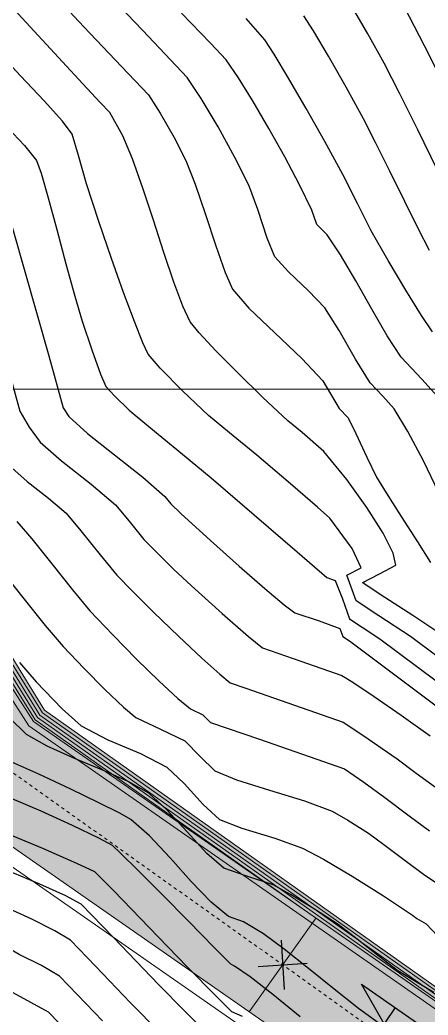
# Model space of a CAD drawing. Extents: x 62344 to 62624, y 108620 to 109406.
# Drawn here: x 62421.44 to 62433.85, y 108828.44 to 108858.75 of the extents above; entities that cross this region are included whole.
import ezdxf
from ezdxf.enums import TextEntityAlignment as Align

# ---------------------------------------------------------------- set-up
doc = ezdxf.new("R2010")
doc.units = 0
doc.header["$LTSCALE"] = 0.039369
doc.header["$MEASUREMENT"] = 0
for name, pattern in [('NASCOSTA', [9.525, 6.35, -3.175]), ('TRATTEGGIATA', [0.75, 0.5, -0.25]), ('TRATTOPUNTO2', [0.5, 0.25, -0.125, 0, -0.125])]:
    doc.linetypes.add(name, pattern=pattern)
for name, color, linetype in [('coordinate', 2, 'Continuous'), ('curve livello 1m', 2, 'Continuous'), ('curve livello 5m', 7, 'Continuous'), ('LIN010TR', 2, 'NASCOSTA'), ('LIN018CO', 6, 'Continuous'), ('LIN025CO', 7, 'Continuous'), ('LIN035CO', 1, 'Continuous'), ('TEXT018', 143, 'Continuous'), ('TEXT035', 1, 'Continuous'), ('TEXT050', 3, 'Continuous'), ('TRATTCOLO-30', 253, 'Continuous'), ('TRATTCOLO-7', 51, 'Continuous')]:
    doc.layers.add(name, color=color, linetype=linetype)
doc.layers.add('LIN070CO', color=4, linetype='Continuous', lineweight=70)

# ---------------------------------------------------------------- blocks, each defined once
blk = doc.blocks.new('*U36')
at = {"layer": 'LIN070CO'}
for p, q in [((2.7993, 0.7384), (2.8414, 0.2401)), ((-2.6857, -0.227), (-2.7278, 0.2712)), ((2.8414, 0.2401), (1.3467, 0.1138)), ((-1.191, -0.1007), (-2.6857, -0.227))]:
    blk.add_line(p, q, dxfattribs=at)
at = {"layer": 'TEXT018', "lineweight": 30, "flags": 39}
blk.add_attdef('RIF2', text='', height=0.18, rotation=4.83108, dxfattribs=at).set_placement((2.7045, 0.078), align=Align.TOP_RIGHT)
blk.add_attdef('RIF1', text='', height=0.18, rotation=4.83108, dxfattribs=at).set_placement((-2.5236, -0.3638), align=Align.TOP_LEFT)
at = {"layer": 'TEXT050', "lineweight": 30, "flags": 39}
blk.add_attdef('SEZ2', text='', height=0.4, rotation=4.83108, dxfattribs=at).set_placement((2.6793, 0.377), align=Align.BOTTOM_RIGHT)
blk.add_attdef('SEZ1', text='', height=0.4, rotation=4.83108, dxfattribs=at).set_placement((-2.5488, -0.0649), align=Align.BOTTOM_LEFT)
blk = doc.blocks.new('*U13')
at = {"layer": 'LIN018CO'}
blk.add_hatch(color=256, dxfattribs=at).paths.add_polyline_path([(-0.2617, 0.0918), (-0.2749, 0.211), (-0.0132, 0.1193)])
for p, q in [((-0.2617, 0.0918), (-0.2749, 0.211)), ((-0.2749, 0.211), (-0.0132, 0.1193)), ((-0.0132, 0.1193), (-1.8424, -0.0832))]:
    blk.add_line(p, q, dxfattribs=at)
at = {"layer": 'TEXT035', "lineweight": 30, "flags": 46}
blk.add_attdef('VALORE_AD', text='', height=0.25, rotation=6.31491, dxfattribs=at).set_placement((-0.3363, 0.1439), align=Align.BOTTOM_RIGHT)
blk = doc.blocks.new('*U29')
at = {"layer": 'LIN035CO'}
for p, q in [((0.1061, 0.1061), (-0.1061, -0.1061)), ((0.1061, -0.1061), (-0.1061, 0.1061))]:
    blk.add_line(p, q, dxfattribs=at)
at = {"layer": 'TEXT035', "lineweight": 30, "flags": 104}
blk.add_attdef('VALORE', text='', height=0.25, dxfattribs=at).set_placement((0.757, -0.0037), align=Align.BOTTOM_CENTER)
blk = doc.blocks.new('A$C2B494690')
at = {"layer": 'TRATTCOLO-30', "linetype": 'Continuous', "lineweight": 0}
h = blk.add_hatch(color=256, dxfattribs=at)
h.dxf.hatch_style = 1
h.paths.add_polyline_path([(-40.61, 39.336), (-41.899, 43.015), (-66.455, 66.058), (-67.606, 64.67)])
h.paths.add_polyline_path([(-41.899, 43.015), (-42.042, 43.423), (-44.191, 49.553), (-64.409, 68.527), (-66.455, 66.058)])
edge = h.paths.add_edge_path()
edge.add_line((-50.996, 46.34), (-47.539, 39.813))
edge.add_arc((-27.515, 52.449), 23.678, 212.2534, 237.1824)
edge.add_line((-40.347, 32.55), (-26.43, 22.856))
edge.add_line((-26.43, 22.856), (-11.65, 11.983))
edge.add_line((-11.65, 11.983), (-9.098, 9.891))
edge.add_line((-9.098, 9.891), (-3.832, 8.518))
edge.add_line((-3.832, 8.518), (-1.98, 7.761))
edge.add_line((-1.98, 7.761), (-0.924, 6.963))
edge.add_line((-0.924, 6.963), (0, 5.413))
edge.add_line((0, 5.413), (-0.243, 7.277))
edge.add_line((-0.243, 7.277), (-6.417, 13.284))
edge.add_line((-6.417, 13.284), (-10.248, 15.297))
edge.add_line((-10.248, 15.297), (-24.392, 25.702))
edge.add_line((-24.392, 25.702), (-38.4, 35.459))
edge.add_line((-38.4, 35.459), (-39.524, 37.214))
edge.add_line((-39.524, 37.214), (-40.326, 36.327))
edge.add_line((-40.326, 36.327), (-40.326, 36.327))
edge.add_line((-40.326, 36.327), (-50.996, 46.34))
h.paths.add_polyline_path([(-68.565, 63.513), (-51.718, 47.703), (-50.996, 46.34), (-40.326, 36.327), (-39.524, 37.214), (-40.282, 38.399), (-40.61, 39.336), (-67.606, 64.67)])
h.paths.add_polyline_path([(-72.475, 68.46), (-73.472, 67.093), (-68.565, 63.513), (-67.606, 64.67)])
h.paths.add_polyline_path([(-71.527, 69.759), (-69.639, 72.343), (-69.653, 72.353), (-71.527, 69.759)])
h.paths.add_polyline_path([(-68.024, 71.164), (-69.911, 68.58), (-66.455, 66.058), (-64.409, 68.527)])
h.paths.add_polyline_path([(-71.998, 69.112), (-71.526, 69.759), (-71.527, 69.759)])
h.paths.add_polyline_path([(-69.911, 68.58), (-70.385, 67.931), (-71.998, 69.112), (-72.475, 68.46), (-67.606, 64.67), (-66.455, 66.058)])
at = {"layer": 'TRATTCOLO-7', "linetype": 'Continuous', "lineweight": 0}
h = blk.add_hatch(color=256, dxfattribs=at)
h.dxf.hatch_style = 1
h.paths.add_polyline_path([(-69.27, 72.853), (-69.641, 72.344), (-64.409, 68.527), (-44.191, 49.553), (-40.282, 38.399), (-38.4, 35.459), (-24.392, 25.702), (-10.248, 15.297), (-6.417, 13.284), (-0.183, 7.219), (-0.16, 7.355), (-2.384, 9.614), (-2.74, 10.104), (-3.098, 10.595), (-4.658, 12.113), (-6.162, 13.576), (-10.055, 15.658), (-21.171, 23.895), (-23.469, 25.473), (-38.058, 35.801), (-39.384, 37.959), (-40.688, 41.528), (-43.607, 49.928), (-45.464, 51.684), (-46.23, 52.715), (-46.852, 53.536), (-47.407, 54.257), (-47.836, 54.799), (-48.078, 55.087), (-49.408, 56.197), (-50.738, 57.306), (-53.101, 59.335), (-54.189, 60.225), (-55.281, 61.104), (-56.16, 61.801), (-58.708, 64.211), (-63.65, 68.733), (-63.989, 69.032)])
at = {"linetype": 'Continuous', "lineweight": 0, "elevation": 323.7, "flags": 128}
blk.add_lwpolyline([(-0.189, 5.388), (-0.424, 7.187), (-6.53, 13.128), (-10.349, 15.134), (-24.503, 25.547), (-38.54, 35.324), (-40.454, 38.314), (-44.355, 49.446), (-64.531, 68.38), (-68.159, 71.03)], dxfattribs=at)
at = {"layer": 'curve livello 1m', "linetype": 'Continuous', "lineweight": 0, "elevation": 323.7, "flags": 128}
for points in [[(-19.422, 22.046), (-24.36, 25.751), (-38.275, 35.58), (-40.081, 38.493), (-43.973, 49.692), (-64.178, 68.803), (-69.747, 73.046), (-70.717, 71.717)], [(-9.19, 14.741), (-10.237, 15.32), (-24.301, 25.831), (-38.201, 35.65), (-39.99, 38.536), (-43.886, 49.747), (-64.113, 68.88), (-69.769, 73.186), (-69.984, 72.892)], [(-6.37, 13.338), (-10.183, 15.404), (-24.243, 25.912), (-38.126, 35.72), (-39.899, 38.579), (-43.8, 49.803), (-64.049, 68.957), (-69.779, 73.221)], [(-29.643, 29.36), (-38.349, 35.51), (-40.172, 38.45), (-44.059, 49.636), (-64.242, 68.726), (-69.726, 72.906), (-71.451, 70.542)], [(-29.802, 29.485), (-31.833, 26.62)]]:
    blk.add_lwpolyline(points, dxfattribs=at)
at = {"layer": 'LIN018CO', "linetype": 'TRATTOPUNTO2', "lineweight": 0, "ltscale": 5, "elevation": 323.7, "flags": 128}
blk.add_lwpolyline([(-4.743, 8.755), (-20.592, 20.739), (-30.817, 28.052), (-39.061, 33.926, -0.11239), (-44.961, 41.457), (-48.38, 49.008), (-66.4, 65.968), (-71.561, 69.662)], format="xyb", dxfattribs=at)
at = {"layer": 'LIN035CO', "linetype": 'Continuous', "lineweight": 0, "elevation": 323.7, "flags": 128}
for points in [[(-38.4, 35.459), (-40.282, 38.399), (-44.191, 49.553)], [(-21.171, 23.895), (-23.469, 25.473), (-38.058, 35.801), (-39.384, 37.959)], [(0, 5.413), (-0.243, 7.277), (-6.417, 13.284), (-10.248, 15.297), (-24.392, 25.702), (-38.4, 35.459)]]:
    blk.add_lwpolyline(points, dxfattribs=at)
for points in [[(-11.65, 11.983), (-26.43, 22.856), (-40.347, 32.55, -0.109204), (-47.539, 39.813), (-51.718, 47.703)], [(-11.946, 11.58), (-26.721, 22.45), (-40.626, 32.135, -0.126618), (-48.804, 40.988), (-52.06, 47.338)]]:
    blk.add_lwpolyline(points, format="xyb", dxfattribs=at)
at = {"xscale": 5, "yscale": 5, "zscale": 5, "rotation": 138.8272271751645}
for name, p in [('*U29', (-30.817, 28.052, 323.7)), ('*U13', (-28.074, 27.958, 323.7))]:
    blk.add_blockref(name, p, dxfattribs=at)

msp = doc.modelspace()

# ---------------------------------------------------------------- linework, layer by layer
at = {"layer": 'coordinate', "linetype": 'Continuous', "lineweight": 0}
msp.add_line((62369.18886, 108847.50002), (62480.2144, 108847.50002), dxfattribs=at)
at = {"layer": 'curve livello 1m', "flags": 128}
for points in [[(62434.13366, 108854.19526), (62433.54175, 108855.40305), (62432.98599, 108856.51937), (62432.51151, 108857.43357), (62432.51151, 108857.43357), (62432.01775, 108858.32552), (62431.55198, 108859.1308), (62431.25393, 108859.60781), (62431.25393, 108859.60781), (62427.79281, 108863.51102), (62427.52144, 108863.81345), (62426.9964, 108864.19325), (62420.49446, 108869.01685), (62417.46114, 108871.22964), (62416.87043, 108871.75285), (62416.59775, 108871.95101), (62416.43463, 108872.26061), (62416.05765, 108873.01403), (62415.54321, 108874.05726), (62414.96773, 108875.2363)], [(62434.24027, 108840.04531), (62433.38491, 108840.6099), (62432.39001, 108841.2494), (62431.86956, 108841.60745), (62431.86612, 108841.61664), (62432.37646, 108841.88267), (62432.87034, 108842.14562), (62432.79318, 108842.50906), (62432.48338, 108843.12029), (62431.99343, 108843.8962), (62431.37583, 108844.75364), (62430.68308, 108845.60948), (62430.02202, 108846.17955), (62429.58443, 108846.54028), (62428.81445, 108847.26284), (62428.06189, 108847.99835), (62427.39787, 108848.67436), (62426.89356, 108849.21844), (62426.62008, 108849.55818), (62426.39405, 108850.03144), (62426.12227, 108850.76236), (62425.81887, 108851.66346), (62425.49798, 108852.64724), (62425.17372, 108853.62621), (62424.86023, 108854.51286), (62424.57163, 108855.21972), (62424.16722, 108855.9292), (62423.87538, 108856.23701), (62423.46709, 108856.66539), (62421.74979, 108858.53247), (62420.52643, 108859.85532)], [(62422.34723, 108859.65448), (62423.37651, 108858.53543), (62423.37651, 108858.53543), (62424.52581, 108857.32959), (62425.34729, 108856.46315), (62425.34729, 108856.46315), (62425.70617, 108855.91134), (62426.1278, 108855.17167), (62426.48568, 108854.46604), (62426.48568, 108854.46604), (62426.77089, 108853.74239), (62427.08222, 108852.82217), (62427.39281, 108851.87167), (62427.67583, 108851.05715), (62427.90441, 108850.54491), (62427.90441, 108850.54491), (62428.40475, 108849.96894), (62429.18838, 108849.21925), (62430.01559, 108848.43444), (62430.64669, 108847.7531), (62430.64669, 108847.7531), (62431.15147, 108846.91918), (62431.41773, 108846.62907), (62431.65928, 108846.15423), (62431.98761, 108845.43472), (62432.28512, 108844.82384), (62432.28512, 108844.82384), (62432.57674, 108844.34655), (62433.03839, 108843.62558), (62433.53386, 108842.85373), (62433.92692, 108842.22381)], [(62434.22933, 108847.17793), (62433.65838, 108847.80483), (62433.03855, 108848.47539), (62433.03855, 108848.47539), (62432.61092, 108849.12315), (62432.13849, 108849.93695), (62431.65411, 108850.79981), (62431.19066, 108851.59478), (62430.78101, 108852.20488), (62430.78101, 108852.20488), (62430.47308, 108852.51837), (62430.31377, 108852.95867), (62429.94043, 108853.72495), (62429.4944, 108854.57422), (62429.01189, 108855.44296), (62428.52909, 108856.26769), (62428.0822, 108856.98488), (62427.70743, 108857.53104), (62427.23255, 108858.03957), (62426.35426, 108858.95313)], [(62433.98208, 108849.2535), (62433.64918, 108849.74828), (62433.17053, 108850.52062), (62432.63321, 108851.42667), (62432.12432, 108852.32255), (62432.12432, 108852.32255), (62431.70509, 108853.15613), (62431.26396, 108854.03674), (62431.26396, 108854.03674), (62430.7128, 108855.04171), (62430.14267, 108856.05346), (62429.61058, 108856.9734), (62429.17353, 108857.70299), (62428.88854, 108858.14364), (62428.88854, 108858.14364), (62428.31529, 108858.79012)], [(62433.89982, 108851.72624), (62433.56335, 108852.3712), (62433.14434, 108853.21619), (62432.69236, 108854.1396), (62432.25697, 108855.0198), (62431.88774, 108855.73516), (62431.88774, 108855.73516), (62431.35692, 108856.69955), (62430.82047, 108857.64258), (62430.36353, 108858.41705), (62430.07124, 108858.87573)], [(62434.92402, 108838.7697), (62433.31343, 108839.97564), (62432.35889, 108840.59909), (62431.66616, 108841.06108), (62431.37593, 108841.83681), (62431.81375, 108842.06744), (62431.54663, 108842.65482), (62430.86013, 108843.57764), (62430.48648, 108843.91321), (62429.66422, 108844.62231), (62428.64002, 108845.4922), (62427.81473, 108846.17084), (62427.17039, 108846.70366), (62426.37943, 108847.45621), (62425.69993, 108848.14798), (62425.33575, 108848.57145), (62425.17409, 108848.91505), (62424.91724, 108849.56303), (62424.59125, 108850.44335), (62424.22221, 108851.48397), (62423.83616, 108852.61286), (62423.45917, 108853.75799), (62423.21868, 108854.62082), (62423.02993, 108855.27282), (62422.73089, 108855.66139), (62422.17063, 108856.28385), (62421.45599, 108857.04676), (62420.6938, 108857.85664)], [(62420.8886, 108855.65696), (62421.5738, 108854.92022), (62421.94514, 108854.46617), (62421.94514, 108854.46617), (62422.07872, 108854.08298), (62422.29196, 108853.3331), (62422.55429, 108852.36207), (62422.83516, 108851.31544), (62423.10404, 108850.33875), (62423.33037, 108849.57757), (62423.33037, 108849.57757), (62423.62356, 108848.70381), (62423.89061, 108847.96572), (62424.05142, 108847.58472), (62424.05142, 108847.58472), (62424.31164, 108847.29701), (62424.75635, 108846.86705), (62424.75635, 108846.86705), (62425.36011, 108846.36338), (62426.38047, 108845.52914), (62427.25802, 108844.80484), (62427.25802, 108844.80484), (62429.87341, 108842.54941), (62430.77468, 108841.76473), (62431.02809, 108841.67648), (62431.24416, 108841.1174), (62431.46275, 108840.51472), (62431.46275, 108840.51472), (62431.85126, 108840.25562), (62432.38659, 108839.90597), (62432.38659, 108839.90597), (62434.69259, 108838.17933)], [(62419.83425, 108852.64574), (62421.43748, 108846.83411), (62421.7165, 108846.3496), (62422.0559, 108845.89056), (62422.0559, 108845.89056), (62422.70432, 108845.31919), (62423.60199, 108844.61392), (62424.3427, 108843.97906), (62424.3427, 108843.97906), (62424.75477, 108843.47993), (62425.20658, 108842.92661), (62425.20658, 108842.92661), (62425.57763, 108842.54617), (62426.11267, 108842.02322), (62426.6512, 108841.51466), (62426.6512, 108841.51466), (62427.58391, 108840.67081), (62428.38561, 108839.97282), (62428.81579, 108839.6301), (62428.81579, 108839.6301), (62429.98652, 108839.22238), (62431.23049, 108838.78859), (62431.56604, 108838.57784), (62432.20947, 108838.14407), (62433.03487, 108837.57337), (62433.91634, 108836.95184)], [(62421.1881, 108845.10681), (62421.65686, 108844.69376), (62422.30579, 108844.18391), (62422.84126, 108843.72495), (62422.84126, 108843.72495), (62423.29149, 108843.19429), (62423.87357, 108842.4587), (62424.38698, 108841.84185), (62424.38698, 108841.84185), (62424.84619, 108841.36618), (62425.51083, 108840.70761), (62426.25976, 108839.98457), (62426.9718, 108839.31548), (62426.9718, 108839.31548), (62427.51697, 108838.82654), (62427.83634, 108838.56278), (62427.83634, 108838.56278), (62428.30394, 108838.39994), (62431.26851, 108837.36614), (62431.86582, 108836.9729), (62432.90724, 108836.24547), (62432.90724, 108836.24547), (62433.49461, 108835.80937), (62434.07307, 108835.38015)], [(62421.33983, 108843.47085), (62421.79735, 108842.9432), (62422.40239, 108842.18384), (62423.03304, 108841.38954), (62423.56739, 108840.75709), (62423.56739, 108840.75709), (62424.25989, 108840.02123), (62424.98559, 108839.28243), (62425.67106, 108838.61246), (62426.24284, 108838.08311), (62426.6275, 108837.76616), (62426.6275, 108837.76616), (62427.00111, 108837.58641), (62427.23071, 108837.35774), (62428.72707, 108836.84319), (62431.30652, 108835.94369), (62431.89815, 108835.5391), (62432.53288, 108835.07118), (62433.27376, 108834.51447), (62433.89493, 108834.05702)], [(62420.89717, 108841.95238), (62421.56058, 108841.1119), (62422.20463, 108840.30802), (62422.74779, 108839.67232), (62423.38032, 108839.00402), (62424.02965, 108838.35269), (62424.59191, 108837.81983), (62424.96327, 108837.50694), (62425.7099, 108837.14811), (62426.45217, 108836.79057), (62426.92057, 108836.31966), (62427.36717, 108835.87929), (62428.02668, 108835.6056), (62429.02756, 108835.29377), (62430.09056, 108834.96787), (62430.93642, 108834.65195), (62431.41086, 108834.38061), (62432.03935, 108833.97894), (62432.50165, 108833.64107), (62433.15363, 108833.14996), (62433.71678, 108832.73389), (62434.44999, 108832.23605)], [(62434.02746, 108829.12678), (62433.57436, 108829.40757), (62432.93458, 108829.78663), (62432.93458, 108829.78663), (62432.36038, 108830.22311), (62431.69226, 108830.76052), (62431.1121, 108831.20218), (62431.1121, 108831.20218), (62430.40024, 108831.6701), (62429.66835, 108832.1167), (62429.136, 108832.408), (62429.136, 108832.408), (62428.33598, 108832.677), (62427.64009, 108832.9224), (62427.64009, 108832.9224), (62427.12579, 108833.36809), (62426.52441, 108834.02251), (62425.90943, 108834.696), (62425.35428, 108835.1989), (62425.35428, 108835.1989), (62424.72639, 108835.55621), (62423.92798, 108835.91341), (62423.07156, 108836.27091), (62422.26967, 108836.62914), (62421.6348, 108836.98849), (62421.6348, 108836.98849), (62421.1086, 108837.5028)], [(62434.02746, 108829.12678), (62433.57436, 108829.40757), (62432.93458, 108829.78663), (62432.93458, 108829.78663), (62432.36038, 108830.22311), (62431.69226, 108830.76052), (62431.1121, 108831.20218), (62431.1121, 108831.20218), (62430.40024, 108831.6701), (62429.66835, 108832.1167), (62429.136, 108832.408), (62429.136, 108832.408), (62428.33598, 108832.677), (62427.64009, 108832.9224), (62427.64009, 108832.9224), (62427.12579, 108833.36809), (62426.52441, 108834.02251), (62425.90943, 108834.696), (62425.35428, 108835.1989), (62425.35428, 108835.1989), (62424.72639, 108835.55621), (62423.92798, 108835.91341), (62423.07156, 108836.27091), (62422.26967, 108836.62914), (62421.6348, 108836.98849), (62421.6348, 108836.98849), (62421.1086, 108837.5028)], [(62432.36024, 108828.18351), (62431.73665, 108828.64437), (62430.99724, 108829.23004), (62430.21786, 108829.8585), (62429.47431, 108830.44777), (62428.84245, 108830.91585), (62428.84245, 108830.91585), (62428.23579, 108831.28603), (62427.77655, 108831.44395), (62427.25384, 108831.87782), (62426.64649, 108832.51689), (62426.00336, 108833.23493), (62425.37335, 108833.90573), (62424.80534, 108834.40307), (62424.80534, 108834.40307), (62424.4713, 108834.59125), (62423.83297, 108834.91211), (62422.98157, 108835.32175), (62422.00833, 108835.77628), (62421.00447, 108836.23182)], [(62417.0504, 108835.2107), (62417.80359, 108834.71326), (62418.47056, 108834.35224), (62419.11413, 108834.25104), (62419.9735, 108834.18808), (62420.70281, 108834.08854), (62421.21575, 108833.8996), (62422.1261, 108833.52401), (62423.16075, 108833.07444), (62423.70745, 108832.8114), (62424.28872, 108832.23249), (62425.36683, 108831.11371), (62426.50868, 108829.92774), (62427.42261, 108828.99982), (62427.8722, 108828.5546), (62428.19925, 108828.41092)], [(62429.96375, 108828.38978), (62429.13267, 108829.0676), (62428.43727, 108829.60797), (62427.96659, 108829.93827), (62427.96659, 108829.93827), (62427.84959, 108829.98966), (62427.36181, 108830.48089), (62426.95332, 108830.90516), (62426.56764, 108831.3054), (62426.56764, 108831.3054), (62425.76295, 108832.11948), (62425.03729, 108832.84642), (62424.49899, 108833.3783), (62424.25639, 108833.60724), (62424.25639, 108833.60724), (62423.83808, 108833.83031), (62423.03298, 108834.21768), (62422.08261, 108834.65313), (62422.08261, 108834.65313), (62421.20066, 108835.03179)], [(62425.69013, 108827.91646), (62424.80244, 108828.82144), (62424.80244, 108828.82144), (62423.73223, 108829.93498), (62422.97026, 108830.72359), (62422.97026, 108830.72359), (62422.49482, 108831.0087), (62421.79678, 108831.36945), (62421.79678, 108831.36945), (62421.22049, 108831.62478), (62420.79099, 108831.78441), (62420.79099, 108831.78441), (62420.08247, 108831.86811), (62419.62732, 108832.07259), (62418.96806, 108832.43088), (62418.16766, 108832.90457), (62417.28907, 108833.45525), (62416.39526, 108834.04451), (62415.56901, 108834.62012)], [(62423.94931, 108828.26828), (62423.1834, 108829.06521), (62422.63809, 108829.62959), (62422.63809, 108829.62959), (62422.09194, 108829.94968), (62421.414, 108830.28546), (62420.85825, 108830.60917), (62420.85825, 108830.60917), (62420.82365, 108830.64387), (62420.66361, 108830.76321), (62419.95547, 108831.2183), (62419.08485, 108831.74674), (62418.12556, 108832.31436), (62417.15143, 108832.88698), (62416.23625, 108833.43042), (62415.45384, 108833.91052), (62414.87802, 108834.29308), (62414.87802, 108834.29308), (62414.83304, 108834.32831)], [(62422.63457, 108828.19544), (62422.30591, 108828.5356), (62422.30591, 108828.5356), (62421.77281, 108828.82956), (62421.2332, 108829.12599), (62421.2332, 108829.12599), (62420.7043, 108829.65642), (62420.24142, 108830.03202), (62419.60299, 108830.51823), (62418.90368, 108831.02955), (62418.25815, 108831.48047), (62418.25815, 108831.48047), (62417.52918, 108831.94233), (62416.61774, 108832.48611), (62415.66566, 108833.04613), (62414.81475, 108833.55672), (62414.20685, 108833.95223), (62414.20685, 108833.95223), (62414.09821, 108834.03732)]]:
    msp.add_lwpolyline(points, dxfattribs=at)
at = {"layer": 'curve livello 5m', "flags": 128}
for points in [[(62434.53431, 108856.38569), (62433.74653, 108857.95529), (62433.13529, 108859.13199), (62432.7248, 108859.86561), (62432.43663, 108860.3399), (62432.10341, 108860.75178), (62431.54645, 108861.39191), (62430.87136, 108862.1412), (62430.18374, 108862.88055), (62429.61257, 108863.44535), (62428.93837, 108864.10917), (62428.29796, 108864.77714), (62427.81077, 108865.28156), (62424.28786, 108867.86987), (62421.26599, 108870.11171), (62419.3532, 108871.50708)], [(62434.18949, 108844.32793), (62433.7105, 108845.32482), (62433.23807, 108846.21895), (62432.82353, 108846.9035), (62432.47422, 108847.28704), (62432.09501, 108847.69729), (62431.6425, 108848.41864), (62431.15108, 108849.28964), (62430.71385, 108849.97899), (62430.21505, 108850.50082), (62429.60135, 108851.07927), (62429.18875, 108851.53164), (62428.95913, 108852.10554), (62428.67308, 108852.97516), (62428.39972, 108853.71236), (62427.97621, 108854.56329), (62427.46447, 108855.49704), (62426.95226, 108856.35963), (62426.52736, 108856.99709), (62425.17624, 108858.42217), (62423.28593, 108860.40546)], [(62420.86035, 108853.65952), (62422.31662, 108848.52021), (62422.75472, 108846.93214), (62422.9237, 108846.67431), (62423.49466, 108846.15327), (62424.31762, 108845.49934), (62425.17372, 108844.82261), (62425.84413, 108844.23316), (62425.84413, 108844.23316), (62426.02618, 108844.01137), (62426.3306, 108843.71383), (62427.22994, 108842.89419), (62428.10923, 108842.11033), (62428.88531, 108841.43465), (62429.47503, 108840.93955), (62429.79523, 108840.69742), (62429.79523, 108840.69742), (62430.53734, 108840.45057), (62431.16506, 108840.22036), (62431.16506, 108840.22036), (62431.25935, 108839.96835), (62431.45975, 108839.8363), (62434.46116, 108837.58895)], [(62421.41877, 108839.18556), (62421.9282, 108838.58756), (62422.72135, 108837.77103), (62423.29903, 108837.24772), (62424.1097, 108836.82884), (62425.09934, 108836.41162), (62425.90322, 108835.99474), (62426.43332, 108835.49216), (62427.00742, 108834.85594), (62427.50363, 108834.40084), (62428.19119, 108834.13505), (62429.19194, 108833.83128), (62430.03621, 108833.52998), (62430.66598, 108833.1936), (62431.53804, 108832.67744), (62432.49557, 108832.07718), (62433.38176, 108831.48852), (62433.50892, 108831.38975), (62433.79258, 108831.21849), (62434.30907, 108830.6727)], [(62427.15647, 108827.85071), (62426.44885, 108828.56641), (62425.65556, 108829.37459), (62425.65556, 108829.37459), (62424.28105, 108830.80475), (62423.30244, 108831.81759), (62423.30244, 108831.81759), (62422.83417, 108832.07531), (62422.04167, 108832.43468), (62421.26861, 108832.75363), (62420.7469, 108832.93647), (62420.7469, 108832.93647), (62419.97994, 108833.02271), (62419.27651, 108833.11018), (62418.762, 108833.35745), (62417.98563, 108833.80892), (62417.09066, 108834.37716), (62416.30831, 108834.91439)]]:
    msp.add_lwpolyline(points, dxfattribs=at)
at = {"layer": 'LIN010TR', "linetype": 'TRATTOPUNTO2', "lineweight": 0, "ltscale": 5, "flags": 128}
msp.add_lwpolyline([(62427.88569, 108872.8979), (62428.26998, 108863.07603), (62426.20974, 108862.50467, 0.08114781), (62410.52118, 108855.26268), (62403.75203, 108850.68701)], format="xyb", dxfattribs=at)
at = {"layer": 'LIN025CO', "linetype": 'TRATTEGGIATA', "lineweight": 0, "ltscale": 2, "flags": 128}
for points in [[(62426.02167, 108864.26778, 0.0824665), (62409.54115, 108856.71252), (62409.35788, 108856.58863)], [(62426.67741, 108860.81832, 0.08114781), (62411.50121, 108853.81283), (62411.33836, 108853.70275)]]:
    msp.add_lwpolyline(points, format="xyb", dxfattribs=at)

# ---------------------------------------------------------------- block references
at = {"linetype": 'Continuous', "lineweight": 0}
msp.add_blockref('A$C2B494690', (62460.2457, 108801.9233, -323.7), dxfattribs=at)
at = {"xscale": 5, "yscale": 5, "zscale": 5, "rotation": 48.82722717544915}
msp.add_blockref('*U36', (62439.50039, 108822.45127, 323.7), dxfattribs=at)

doc.saveas('drawing.dxf')
